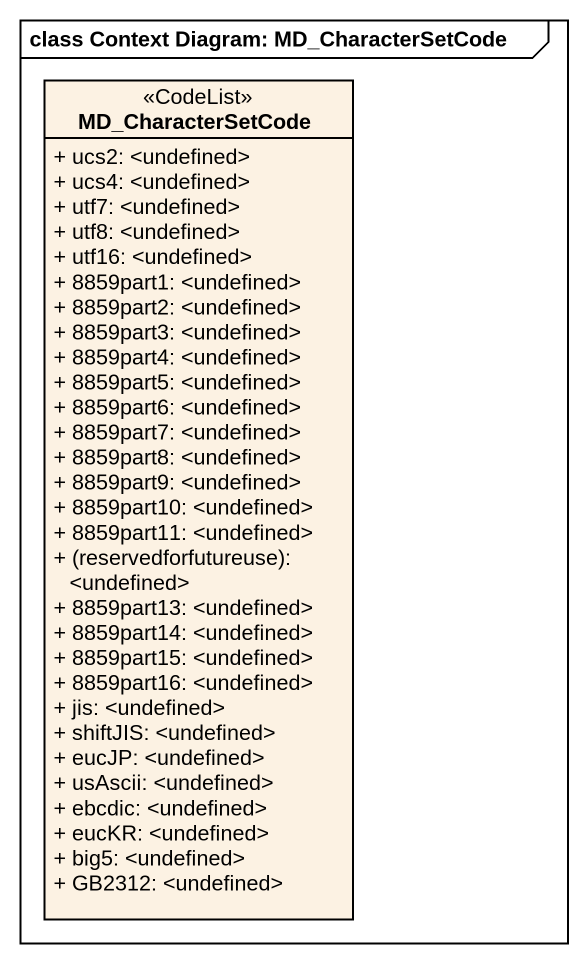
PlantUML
@startuml
mainframe class Context Diagram: MD_CharacterSetCode
hide circle
hide empty members
skinparam classAttributeIconSize 0
class MD_CharacterSetCode <<CodeList>> {
  + ucs2: <undefined>
  + ucs4: <undefined>
  + utf7: <undefined>
  + utf8: <undefined>
  + utf16: <undefined>
  + 8859part1: <undefined>
  + 8859part2: <undefined>
  + 8859part3: <undefined>
  + 8859part4: <undefined>
  + 8859part5: <undefined>
  + 8859part6: <undefined>
  + 8859part7: <undefined>
  + 8859part8: <undefined>
  + 8859part9: <undefined>
  + 8859part10: <undefined>
  + 8859part11: <undefined>
  {field} + (reservedforfutureuse): <undefined>
  + 8859part13: <undefined>
  + 8859part14: <undefined>
  + 8859part15: <undefined>
  + 8859part16: <undefined>
  + jis: <undefined>
  + shiftJIS: <undefined>
  + eucJP: <undefined>
  + usAscii: <undefined>
  + ebcdic: <undefined>
  + eucKR: <undefined>
  + big5: <undefined>
  + GB2312: <undefined>
}
@enduml
